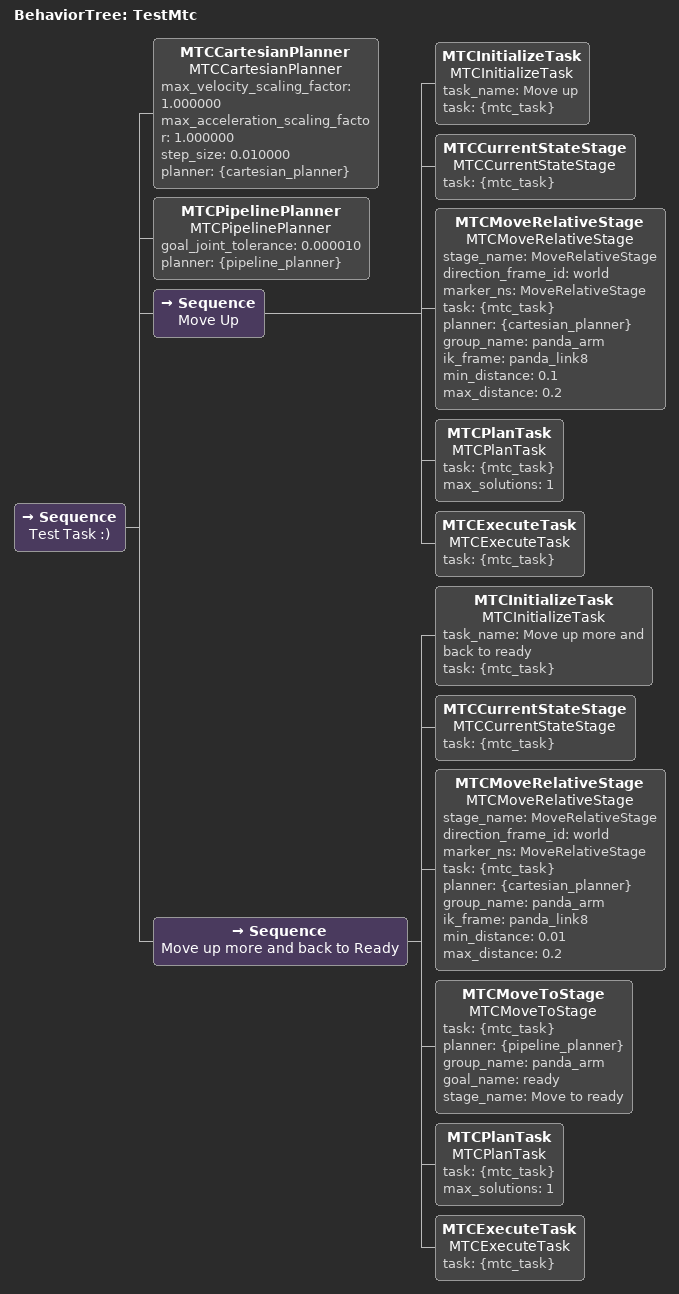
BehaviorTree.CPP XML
<root BTCPP_format="4">
    <BehaviorTree ID="TestMtc">
        <Sequence name="Test Task :)">
            <MTCCartesianPlanner name="MTCCartesianPlanner" max_velocity_scaling_factor="1.000000" max_acceleration_scaling_factor="1.000000" step_size="0.010000" planner="{cartesian_planner}"/>
            <MTCPipelinePlanner name="MTCPipelinePlanner" goal_joint_tolerance="0.000010" planner="{pipeline_planner}"/>
            <Sequence name="Move Up">
                <MTCInitializeTask name="MTCInitializeTask" task_name="Move up" task="{mtc_task}"/>
                <MTCCurrentStateStage name="MTCCurrentStateStage" task="{mtc_task}"/>
                <MTCMoveRelativeStage name="MTCMoveRelativeStage" stage_name="MoveRelativeStage" direction_frame_id="world" marker_ns="MoveRelativeStage" task="{mtc_task}" planner="{cartesian_planner}" group_name="panda_arm" ik_frame="panda_link8" min_distance="0.1" max_distance="0.2"/>
                <MTCPlanTask name="MTCPlanTask" task="{mtc_task}" max_solutions="1"/>
                <MTCExecuteTask name="MTCExecuteTask" task="{mtc_task}"/>
            </Sequence>
            <Sequence name="Move up more and back to Ready">
                <MTCInitializeTask name="MTCInitializeTask" task_name="Move up more and back to ready" task="{mtc_task}"/>
                <MTCCurrentStateStage name="MTCCurrentStateStage" task="{mtc_task}"/>
                <MTCMoveRelativeStage name="MTCMoveRelativeStage" stage_name="MoveRelativeStage" direction_frame_id="world" marker_ns="MoveRelativeStage" task="{mtc_task}" planner="{cartesian_planner}" group_name="panda_arm" ik_frame="panda_link8" min_distance="0.01" max_distance="0.2"/>
                <MTCMoveToStage name="MTCMoveToStage" task="{mtc_task}" planner="{pipeline_planner}" group_name="panda_arm" goal_name="ready" stage_name="Move to ready"/>
                <MTCPlanTask name="MTCPlanTask" task="{mtc_task}" max_solutions="1"/>
                <MTCExecuteTask name="MTCExecuteTask" task="{mtc_task}"/>
            </Sequence>
        </Sequence>
    </BehaviorTree>
</root>
